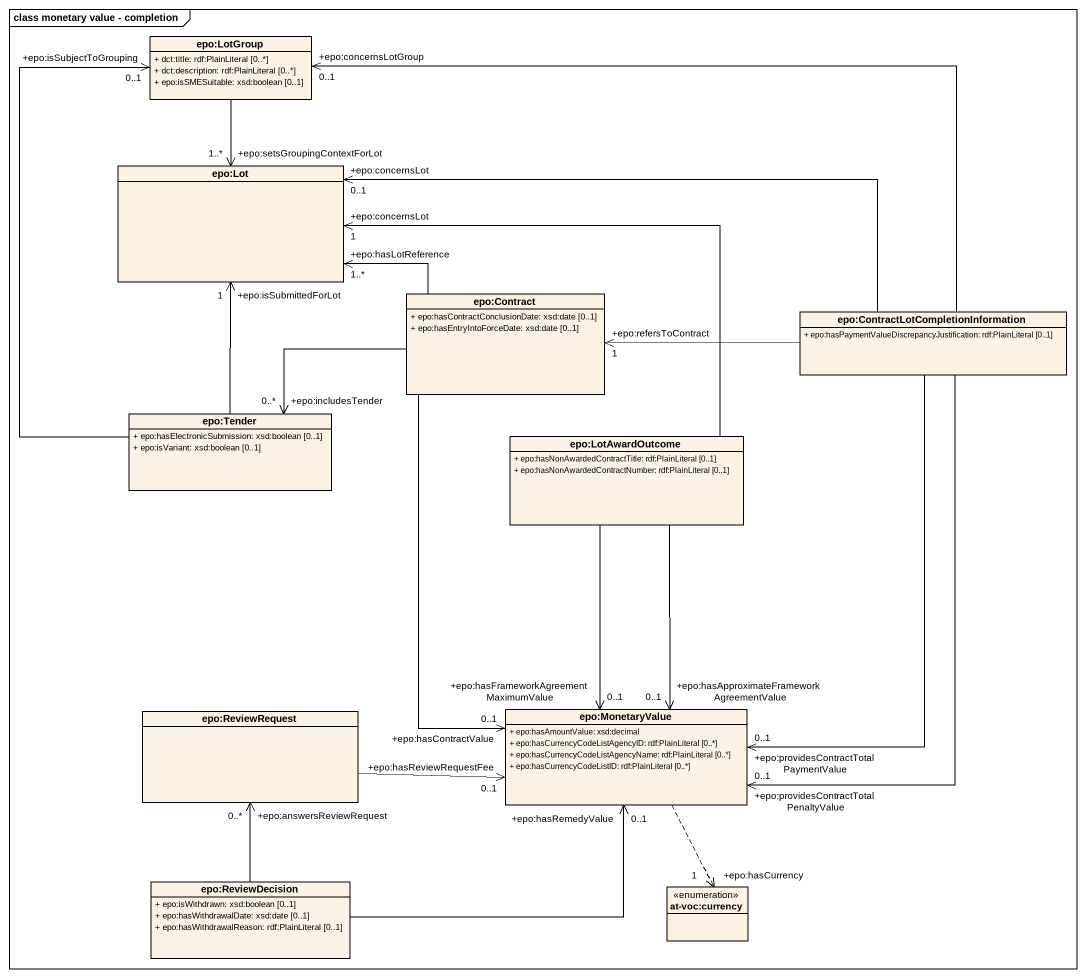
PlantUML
@startuml
mainframe class monetary value - completion
hide circle
hide empty members
skinparam classAttributeIconSize 0
class "epo:LotGroup" as epo_LotGroup {
  + dct:title: rdf:PlainLiteral [0..*]
  + dct:description: rdf:PlainLiteral [0..*]
  + epo:isSMESuitable: xsd:boolean [0..1]
}
class "epo:Lot" as epo_Lot
class "epo:Contract" as epo_Contract {
  + epo:hasContractConclusionDate: xsd:date [0..1]
  + epo:hasEntryIntoForceDate: xsd:date [0..1]
}
class "epo:ContractLotCompletionInformation" as epo_ContractLotCompletionInf {
  + epo:hasPaymentValueDiscrepancyJustification: rdf:PlainLiteral [0..1]
}
class "epo:Tender" as epo_Tender {
  + epo:hasElectronicSubmission: xsd:boolean [0..1]
  + epo:isVariant: xsd:boolean [0..1]
}
class "epo:LotAwardOutcome" as epo_LotAwardOutcome {
  + epo:hasNonAwardedContractTitle: rdf:PlainLiteral [0..1]
  + epo:hasNonAwardedContractNumber: rdf:PlainLiteral [0..1]
}
class "epo:ReviewRequest" as epo_ReviewRequest
class "epo:MonetaryValue" as epo_MonetaryValue {
  + epo:hasAmountValue: xsd:decimal
  + epo:hasCurrencyCodeListAgencyID: rdf:PlainLiteral [0..*]
  + epo:hasCurrencyCodeListAgencyName: rdf:PlainLiteral [0..*]
  + epo:hasCurrencyCodeListID: rdf:PlainLiteral [0..*]
}
class "epo:ReviewDecision" as epo_ReviewDecision {
  + epo:isWithdrawn: xsd:boolean [0..1]
  + epo:hasWithdrawalDate: xsd:date [0..1]
  + epo:hasWithdrawalReason: rdf:PlainLiteral [0..1]
}
enum "at-voc:currency" as at_voc_currency
epo_LotGroup --> "+epo:setsGroupingContextForLot\n1..*" epo_Lot
epo_Contract -left-> "+epo:hasLotReference\n1..*" epo_Lot
epo_Contract -left-> "+epo:includesTender\n0..*" epo_Tender
epo_Contract --> "+epo:hasContractValue\n0..1" epo_MonetaryValue
epo_ContractLotCompletionInf -left-> "+epo:concernsLotGroup\n0..1" epo_LotGroup
epo_ContractLotCompletionInf -left-> "+epo:concernsLot\n0..1" epo_Lot
epo_ContractLotCompletionInf -left-> "+epo:refersToContract\n1" epo_Contract
epo_ContractLotCompletionInf --> "+epo:providesContractTotalPaymentValue\n0..1" epo_MonetaryValue
epo_ContractLotCompletionInf --> "+epo:providesContractTotalPenaltyValue\n0..1" epo_MonetaryValue
epo_Tender -up-> "+epo:isSubjectToGrouping\n0..1" epo_LotGroup
epo_Tender -up-> "+epo:isSubmittedForLot\n1" epo_Lot
epo_LotAwardOutcome -up-> "+epo:concernsLot\n1" epo_Lot
epo_LotAwardOutcome --> "+epo:hasFrameworkAgreementMaximumValue\n0..1" epo_MonetaryValue
epo_LotAwardOutcome --> "+epo:hasApproximateFrameworkAgreementValue\n0..1" epo_MonetaryValue
epo_ReviewRequest -right-> "+epo:hasReviewRequestFee\n0..1" epo_MonetaryValue
epo_MonetaryValue ..> "+epo:hasCurrency\n1" at_voc_currency
epo_ReviewDecision -up-> "+epo:answersReviewRequest\n0..*" epo_ReviewRequest
epo_ReviewDecision -right-> "+epo:hasRemedyValue\n0..1" epo_MonetaryValue
@enduml
